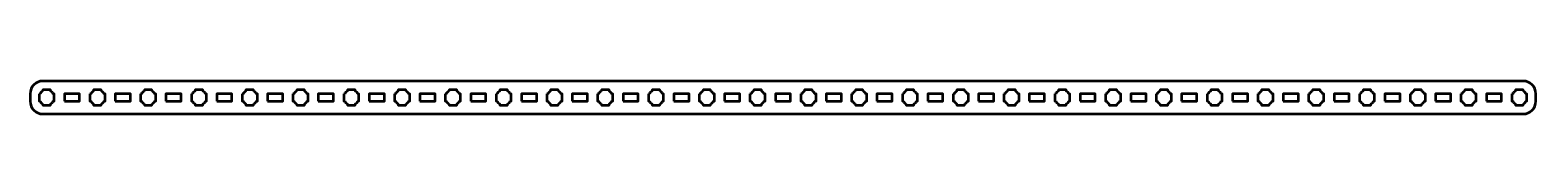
# Model space of a CAD drawing. Header units: centimetres. Extents: x -40.1 to 19.1, y -15.5 to -14.2.
import ezdxf

# ---------------------------------------------------------------- set-up
doc = ezdxf.new("R2010")
doc.units = ezdxf.units.CM
doc.header["$MEASUREMENT"] = 0
doc.layers.add('Layer 1', color=7, linetype='Continuous')

msp = doc.modelspace()

# ---------------------------------------------------------------- linework, layer by layer
at = {"layer": 'Layer 1', "color": 250, "lineweight": 53}
for points in [[(-38.8, -15), (-38.2, -15), (-38.2, -14.7), (-38.8, -14.7), (-38.8, -15)], [(-36.8, -15), (-36.2, -15), (-36.2, -14.7), (-36.8, -14.7), (-36.8, -15)], [(-34.8, -15), (-34.2, -15), (-34.2, -14.7), (-34.8, -14.7), (-34.8, -15)], [(-32.8, -15), (-32.2, -15), (-32.2, -14.7), (-32.8, -14.7), (-32.8, -15)], [(-30.8, -15), (-30.2, -15), (-30.2, -14.7), (-30.8, -14.7), (-30.8, -15)], [(-28.8, -15), (-28.2, -15), (-28.2, -14.7), (-28.8, -14.7), (-28.8, -15)], [(-26.8, -15), (-26.2, -15), (-26.2, -14.7), (-26.8, -14.7), (-26.8, -15)], [(-24.8, -15), (-24.2, -15), (-24.2, -14.7), (-24.8, -14.7), (-24.8, -15)], [(-22.8, -15), (-22.2, -15), (-22.2, -14.7), (-22.8, -14.7), (-22.8, -15)], [(-20.8, -15), (-20.2, -15), (-20.2, -14.7), (-20.8, -14.7), (-20.8, -15)], [(-18.8, -15), (-18.2, -15), (-18.2, -14.7), (-18.8, -14.7), (-18.8, -15)], [(-16.8, -15), (-16.2, -15), (-16.2, -14.7), (-16.8, -14.7), (-16.8, -15)], [(-14.8, -15), (-14.2, -15), (-14.2, -14.7), (-14.8, -14.7), (-14.8, -15)], [(-12.8, -15), (-12.2, -15), (-12.2, -14.7), (-12.8, -14.7), (-12.8, -15)], [(-10.8, -15), (-10.2, -15), (-10.2, -14.7), (-10.8, -14.7), (-10.8, -15)], [(-8.8, -15), (-8.2, -15), (-8.2, -14.7), (-8.8, -14.7), (-8.8, -15)], [(-6.8, -15), (-6.2, -15), (-6.2, -14.7), (-6.8, -14.7), (-6.8, -15)], [(-4.8, -15), (-4.2, -15), (-4.2, -14.7), (-4.8, -14.7), (-4.8, -15)], [(-2.8, -15), (-2.2, -15), (-2.2, -14.7), (-2.8, -14.7), (-2.8, -15)], [(-0.8, -15), (-0.2, -15), (-0.2, -14.7), (-0.8, -14.7), (-0.8, -15)], [(1.2, -15), (1.8, -15), (1.8, -14.7), (1.2, -14.7), (1.2, -15)], [(3.2, -15), (3.8, -15), (3.8, -14.7), (3.2, -14.7), (3.2, -15)], [(5.2, -15), (5.8, -15), (5.8, -14.7), (5.2, -14.7), (5.2, -15)], [(7.2, -15), (7.8, -15), (7.8, -14.7), (7.2, -14.7), (7.2, -15)], [(9.2, -15), (9.8, -15), (9.8, -14.7), (9.2, -14.7), (9.2, -15)], [(11.2, -15), (11.8, -15), (11.8, -14.7), (11.2, -14.7), (11.2, -15)], [(13.2, -15), (13.8, -15), (13.8, -14.7), (13.2, -14.7), (13.2, -15)], [(15.2, -15), (15.8, -15), (15.8, -14.7), (15.2, -14.7), (15.2, -15)], [(17.2, -15), (17.8, -15), (17.8, -14.7), (17.2, -14.7), (17.2, -15)]]:
    msp.add_lwpolyline(points, close=True, dxfattribs=at)
msp.add_open_spline([(-40.15, -15), (-40.15, -15), (-40.15, -14.7), (-40.15, -14.7), (-40.15, -14.7), (-40.15, -14.42391), (-39.92609, -14.2), (-39.65, -14.2), (-39.65, -14.2), (-39.65, -14.2), (18.65, -14.2), (18.65, -14.2), (18.65, -14.2), (18.92609, -14.2), (19.15, -14.42391), (19.15, -14.7), (19.15, -14.7), (19.15, -14.7), (19.15, -15), (19.15, -15), (19.15, -15), (19.15, -15.27609), (18.92609, -15.5), (18.65, -15.5), (18.65, -15.5), (18.65, -15.5), (-39.65, -15.5), (-39.65, -15.5), (-39.65, -15.5), (-39.92609, -15.5), (-40.15, -15.27609), (-40.15, -15)], degree=3, knots=[0, 0, 0, 0, 0.125, 0.125, 0.125, 0.125, 0.25, 0.25, 0.25, 0.25, 0.375, 0.375, 0.375, 0.375, 0.5, 0.5, 0.5, 0.5, 0.625, 0.625, 0.625, 0.625, 0.75, 0.75, 0.75, 0.75, 0.875, 0.875, 0.875, 0.875, 1, 1, 1, 1], dxfattribs=at)
at = {"layer": 'Layer 1', "lineweight": 53}
for points in [[(-39.8, -14.7), (-39.8, -14.7), (-39.75985, -14.7), (-39.75985, -14.7), (-39.75985, -14.7), (-39.7335, -14.65447), (-39.69553, -14.6165), (-39.65, -14.59015), (-39.65, -14.59015), (-39.65, -14.59015), (-39.65, -14.55), (-39.65, -14.55), (-39.65, -14.55), (-39.65, -14.55), (-39.5, -14.55), (-39.5, -14.55), (-39.5, -14.55), (-39.5, -14.55), (-39.35, -14.55), (-39.35, -14.55), (-39.35, -14.55), (-39.35, -14.55), (-39.35, -14.59015), (-39.35, -14.59015), (-39.35, -14.59015), (-39.30447, -14.6165), (-39.2665, -14.65447), (-39.24015, -14.7), (-39.24015, -14.7), (-39.24015, -14.7), (-39.2, -14.7), (-39.2, -14.7), (-39.2, -14.7), (-39.2, -14.7), (-39.2, -14.85), (-39.2, -14.85), (-39.2, -14.85), (-39.2, -14.85), (-39.2, -15), (-39.2, -15), (-39.2, -15), (-39.2, -15), (-39.24015, -15), (-39.24015, -15), (-39.24015, -15), (-39.2665, -15.04553), (-39.30447, -15.0835), (-39.35, -15.10985), (-39.35, -15.10985), (-39.35, -15.10985), (-39.35, -15.15), (-39.35, -15.15), (-39.35, -15.15), (-39.35, -15.15), (-39.5, -15.15), (-39.5, -15.15), (-39.5, -15.15), (-39.5, -15.15), (-39.65, -15.15), (-39.65, -15.15), (-39.65, -15.15), (-39.65, -15.15), (-39.65, -15.10985), (-39.65, -15.10985), (-39.65, -15.10985), (-39.69553, -15.0835), (-39.7335, -15.04553), (-39.75985, -15), (-39.75985, -15), (-39.75985, -15), (-39.8, -15), (-39.8, -15), (-39.8, -15), (-39.8, -15), (-39.8, -14.85), (-39.8, -14.85), (-39.8, -14.85), (-39.8, -14.85), (-39.8, -14.7), (-39.8, -14.7)], [(-37.8, -14.7), (-37.8, -14.7), (-37.75985, -14.7), (-37.75985, -14.7), (-37.75985, -14.7), (-37.7335, -14.65447), (-37.69553, -14.6165), (-37.65, -14.59015), (-37.65, -14.59015), (-37.65, -14.59015), (-37.65, -14.55), (-37.65, -14.55), (-37.65, -14.55), (-37.65, -14.55), (-37.5, -14.55), (-37.5, -14.55), (-37.5, -14.55), (-37.5, -14.55), (-37.35, -14.55), (-37.35, -14.55), (-37.35, -14.55), (-37.35, -14.55), (-37.35, -14.59015), (-37.35, -14.59015), (-37.35, -14.59015), (-37.30447, -14.6165), (-37.2665, -14.65447), (-37.24015, -14.7), (-37.24015, -14.7), (-37.24015, -14.7), (-37.2, -14.7), (-37.2, -14.7), (-37.2, -14.7), (-37.2, -14.7), (-37.2, -14.85), (-37.2, -14.85), (-37.2, -14.85), (-37.2, -14.85), (-37.2, -15), (-37.2, -15), (-37.2, -15), (-37.2, -15), (-37.24015, -15), (-37.24015, -15), (-37.24015, -15), (-37.2665, -15.04553), (-37.30447, -15.0835), (-37.35, -15.10985), (-37.35, -15.10985), (-37.35, -15.10985), (-37.35, -15.15), (-37.35, -15.15), (-37.35, -15.15), (-37.35, -15.15), (-37.5, -15.15), (-37.5, -15.15), (-37.5, -15.15), (-37.5, -15.15), (-37.65, -15.15), (-37.65, -15.15), (-37.65, -15.15), (-37.65, -15.15), (-37.65, -15.10985), (-37.65, -15.10985), (-37.65, -15.10985), (-37.69553, -15.0835), (-37.7335, -15.04553), (-37.75985, -15), (-37.75985, -15), (-37.75985, -15), (-37.8, -15), (-37.8, -15), (-37.8, -15), (-37.8, -15), (-37.8, -14.85), (-37.8, -14.85), (-37.8, -14.85), (-37.8, -14.85), (-37.8, -14.7), (-37.8, -14.7)], [(-35.8, -14.7), (-35.8, -14.7), (-35.75985, -14.7), (-35.75985, -14.7), (-35.75985, -14.7), (-35.7335, -14.65447), (-35.69553, -14.6165), (-35.65, -14.59015), (-35.65, -14.59015), (-35.65, -14.59015), (-35.65, -14.55), (-35.65, -14.55), (-35.65, -14.55), (-35.65, -14.55), (-35.5, -14.55), (-35.5, -14.55), (-35.5, -14.55), (-35.5, -14.55), (-35.35, -14.55), (-35.35, -14.55), (-35.35, -14.55), (-35.35, -14.55), (-35.35, -14.59015), (-35.35, -14.59015), (-35.35, -14.59015), (-35.30447, -14.6165), (-35.2665, -14.65447), (-35.24015, -14.7), (-35.24015, -14.7), (-35.24015, -14.7), (-35.2, -14.7), (-35.2, -14.7), (-35.2, -14.7), (-35.2, -14.7), (-35.2, -14.85), (-35.2, -14.85), (-35.2, -14.85), (-35.2, -14.85), (-35.2, -15), (-35.2, -15), (-35.2, -15), (-35.2, -15), (-35.24015, -15), (-35.24015, -15), (-35.24015, -15), (-35.2665, -15.04553), (-35.30447, -15.0835), (-35.35, -15.10985), (-35.35, -15.10985), (-35.35, -15.10985), (-35.35, -15.15), (-35.35, -15.15), (-35.35, -15.15), (-35.35, -15.15), (-35.5, -15.15), (-35.5, -15.15), (-35.5, -15.15), (-35.5, -15.15), (-35.65, -15.15), (-35.65, -15.15), (-35.65, -15.15), (-35.65, -15.15), (-35.65, -15.10985), (-35.65, -15.10985), (-35.65, -15.10985), (-35.69553, -15.0835), (-35.7335, -15.04553), (-35.75985, -15), (-35.75985, -15), (-35.75985, -15), (-35.8, -15), (-35.8, -15), (-35.8, -15), (-35.8, -15), (-35.8, -14.85), (-35.8, -14.85), (-35.8, -14.85), (-35.8, -14.85), (-35.8, -14.7), (-35.8, -14.7)], [(-33.8, -14.7), (-33.8, -14.7), (-33.75985, -14.7), (-33.75985, -14.7), (-33.75985, -14.7), (-33.7335, -14.65447), (-33.69553, -14.6165), (-33.65, -14.59015), (-33.65, -14.59015), (-33.65, -14.59015), (-33.65, -14.55), (-33.65, -14.55), (-33.65, -14.55), (-33.65, -14.55), (-33.5, -14.55), (-33.5, -14.55), (-33.5, -14.55), (-33.5, -14.55), (-33.35, -14.55), (-33.35, -14.55), (-33.35, -14.55), (-33.35, -14.55), (-33.35, -14.59015), (-33.35, -14.59015), (-33.35, -14.59015), (-33.30447, -14.6165), (-33.2665, -14.65447), (-33.24015, -14.7), (-33.24015, -14.7), (-33.24015, -14.7), (-33.2, -14.7), (-33.2, -14.7), (-33.2, -14.7), (-33.2, -14.7), (-33.2, -14.85), (-33.2, -14.85), (-33.2, -14.85), (-33.2, -14.85), (-33.2, -15), (-33.2, -15), (-33.2, -15), (-33.2, -15), (-33.24015, -15), (-33.24015, -15), (-33.24015, -15), (-33.2665, -15.04553), (-33.30447, -15.0835), (-33.35, -15.10985), (-33.35, -15.10985), (-33.35, -15.10985), (-33.35, -15.15), (-33.35, -15.15), (-33.35, -15.15), (-33.35, -15.15), (-33.5, -15.15), (-33.5, -15.15), (-33.5, -15.15), (-33.5, -15.15), (-33.65, -15.15), (-33.65, -15.15), (-33.65, -15.15), (-33.65, -15.15), (-33.65, -15.10985), (-33.65, -15.10985), (-33.65, -15.10985), (-33.69553, -15.0835), (-33.7335, -15.04553), (-33.75985, -15), (-33.75985, -15), (-33.75985, -15), (-33.8, -15), (-33.8, -15), (-33.8, -15), (-33.8, -15), (-33.8, -14.85), (-33.8, -14.85), (-33.8, -14.85), (-33.8, -14.85), (-33.8, -14.7), (-33.8, -14.7)], [(-31.8, -14.7), (-31.8, -14.7), (-31.75985, -14.7), (-31.75985, -14.7), (-31.75985, -14.7), (-31.7335, -14.65447), (-31.69553, -14.6165), (-31.65, -14.59015), (-31.65, -14.59015), (-31.65, -14.59015), (-31.65, -14.55), (-31.65, -14.55), (-31.65, -14.55), (-31.65, -14.55), (-31.5, -14.55), (-31.5, -14.55), (-31.5, -14.55), (-31.5, -14.55), (-31.35, -14.55), (-31.35, -14.55), (-31.35, -14.55), (-31.35, -14.55), (-31.35, -14.59015), (-31.35, -14.59015), (-31.35, -14.59015), (-31.30447, -14.6165), (-31.2665, -14.65447), (-31.24015, -14.7), (-31.24015, -14.7), (-31.24015, -14.7), (-31.2, -14.7), (-31.2, -14.7), (-31.2, -14.7), (-31.2, -14.7), (-31.2, -14.85), (-31.2, -14.85), (-31.2, -14.85), (-31.2, -14.85), (-31.2, -15), (-31.2, -15), (-31.2, -15), (-31.2, -15), (-31.24015, -15), (-31.24015, -15), (-31.24015, -15), (-31.2665, -15.04553), (-31.30447, -15.0835), (-31.35, -15.10985), (-31.35, -15.10985), (-31.35, -15.10985), (-31.35, -15.15), (-31.35, -15.15), (-31.35, -15.15), (-31.35, -15.15), (-31.5, -15.15), (-31.5, -15.15), (-31.5, -15.15), (-31.5, -15.15), (-31.65, -15.15), (-31.65, -15.15), (-31.65, -15.15), (-31.65, -15.15), (-31.65, -15.10985), (-31.65, -15.10985), (-31.65, -15.10985), (-31.69553, -15.0835), (-31.7335, -15.04553), (-31.75985, -15), (-31.75985, -15), (-31.75985, -15), (-31.8, -15), (-31.8, -15), (-31.8, -15), (-31.8, -15), (-31.8, -14.85), (-31.8, -14.85), (-31.8, -14.85), (-31.8, -14.85), (-31.8, -14.7), (-31.8, -14.7)], [(-29.8, -14.7), (-29.8, -14.7), (-29.75985, -14.7), (-29.75985, -14.7), (-29.75985, -14.7), (-29.7335, -14.65447), (-29.69553, -14.6165), (-29.65, -14.59015), (-29.65, -14.59015), (-29.65, -14.59015), (-29.65, -14.55), (-29.65, -14.55), (-29.65, -14.55), (-29.65, -14.55), (-29.5, -14.55), (-29.5, -14.55), (-29.5, -14.55), (-29.5, -14.55), (-29.35, -14.55), (-29.35, -14.55), (-29.35, -14.55), (-29.35, -14.55), (-29.35, -14.59015), (-29.35, -14.59015), (-29.35, -14.59015), (-29.30447, -14.6165), (-29.2665, -14.65447), (-29.24015, -14.7), (-29.24015, -14.7), (-29.24015, -14.7), (-29.2, -14.7), (-29.2, -14.7), (-29.2, -14.7), (-29.2, -14.7), (-29.2, -14.85), (-29.2, -14.85), (-29.2, -14.85), (-29.2, -14.85), (-29.2, -15), (-29.2, -15), (-29.2, -15), (-29.2, -15), (-29.24015, -15), (-29.24015, -15), (-29.24015, -15), (-29.2665, -15.04553), (-29.30447, -15.0835), (-29.35, -15.10985), (-29.35, -15.10985), (-29.35, -15.10985), (-29.35, -15.15), (-29.35, -15.15), (-29.35, -15.15), (-29.35, -15.15), (-29.5, -15.15), (-29.5, -15.15), (-29.5, -15.15), (-29.5, -15.15), (-29.65, -15.15), (-29.65, -15.15), (-29.65, -15.15), (-29.65, -15.15), (-29.65, -15.10985), (-29.65, -15.10985), (-29.65, -15.10985), (-29.69553, -15.0835), (-29.7335, -15.04553), (-29.75985, -15), (-29.75985, -15), (-29.75985, -15), (-29.8, -15), (-29.8, -15), (-29.8, -15), (-29.8, -15), (-29.8, -14.85), (-29.8, -14.85), (-29.8, -14.85), (-29.8, -14.85), (-29.8, -14.7), (-29.8, -14.7)], [(-27.8, -14.7), (-27.8, -14.7), (-27.75985, -14.7), (-27.75985, -14.7), (-27.75985, -14.7), (-27.7335, -14.65447), (-27.69553, -14.6165), (-27.65, -14.59015), (-27.65, -14.59015), (-27.65, -14.59015), (-27.65, -14.55), (-27.65, -14.55), (-27.65, -14.55), (-27.65, -14.55), (-27.5, -14.55), (-27.5, -14.55), (-27.5, -14.55), (-27.5, -14.55), (-27.35, -14.55), (-27.35, -14.55), (-27.35, -14.55), (-27.35, -14.55), (-27.35, -14.59015), (-27.35, -14.59015), (-27.35, -14.59015), (-27.30447, -14.6165), (-27.2665, -14.65447), (-27.24015, -14.7), (-27.24015, -14.7), (-27.24015, -14.7), (-27.2, -14.7), (-27.2, -14.7), (-27.2, -14.7), (-27.2, -14.7), (-27.2, -14.85), (-27.2, -14.85), (-27.2, -14.85), (-27.2, -14.85), (-27.2, -15), (-27.2, -15), (-27.2, -15), (-27.2, -15), (-27.24015, -15), (-27.24015, -15), (-27.24015, -15), (-27.2665, -15.04553), (-27.30447, -15.0835), (-27.35, -15.10985), (-27.35, -15.10985), (-27.35, -15.10985), (-27.35, -15.15), (-27.35, -15.15), (-27.35, -15.15), (-27.35, -15.15), (-27.5, -15.15), (-27.5, -15.15), (-27.5, -15.15), (-27.5, -15.15), (-27.65, -15.15), (-27.65, -15.15), (-27.65, -15.15), (-27.65, -15.15), (-27.65, -15.10985), (-27.65, -15.10985), (-27.65, -15.10985), (-27.69553, -15.0835), (-27.7335, -15.04553), (-27.75985, -15), (-27.75985, -15), (-27.75985, -15), (-27.8, -15), (-27.8, -15), (-27.8, -15), (-27.8, -15), (-27.8, -14.85), (-27.8, -14.85), (-27.8, -14.85), (-27.8, -14.85), (-27.8, -14.7), (-27.8, -14.7)], [(-25.8, -14.7), (-25.8, -14.7), (-25.75985, -14.7), (-25.75985, -14.7), (-25.75985, -14.7), (-25.7335, -14.65447), (-25.69553, -14.6165), (-25.65, -14.59015), (-25.65, -14.59015), (-25.65, -14.59015), (-25.65, -14.55), (-25.65, -14.55), (-25.65, -14.55), (-25.65, -14.55), (-25.5, -14.55), (-25.5, -14.55), (-25.5, -14.55), (-25.5, -14.55), (-25.35, -14.55), (-25.35, -14.55), (-25.35, -14.55), (-25.35, -14.55), (-25.35, -14.59015), (-25.35, -14.59015), (-25.35, -14.59015), (-25.30447, -14.6165), (-25.2665, -14.65447), (-25.24015, -14.7), (-25.24015, -14.7), (-25.24015, -14.7), (-25.2, -14.7), (-25.2, -14.7), (-25.2, -14.7), (-25.2, -14.7), (-25.2, -14.85), (-25.2, -14.85), (-25.2, -14.85), (-25.2, -14.85), (-25.2, -15), (-25.2, -15), (-25.2, -15), (-25.2, -15), (-25.24015, -15), (-25.24015, -15), (-25.24015, -15), (-25.2665, -15.04553), (-25.30447, -15.0835), (-25.35, -15.10985), (-25.35, -15.10985), (-25.35, -15.10985), (-25.35, -15.15), (-25.35, -15.15), (-25.35, -15.15), (-25.35, -15.15), (-25.5, -15.15), (-25.5, -15.15), (-25.5, -15.15), (-25.5, -15.15), (-25.65, -15.15), (-25.65, -15.15), (-25.65, -15.15), (-25.65, -15.15), (-25.65, -15.10985), (-25.65, -15.10985), (-25.65, -15.10985), (-25.69553, -15.0835), (-25.7335, -15.04553), (-25.75985, -15), (-25.75985, -15), (-25.75985, -15), (-25.8, -15), (-25.8, -15), (-25.8, -15), (-25.8, -15), (-25.8, -14.85), (-25.8, -14.85), (-25.8, -14.85), (-25.8, -14.85), (-25.8, -14.7), (-25.8, -14.7)], [(-23.8, -14.7), (-23.8, -14.7), (-23.75985, -14.7), (-23.75985, -14.7), (-23.75985, -14.7), (-23.7335, -14.65447), (-23.69553, -14.6165), (-23.65, -14.59015), (-23.65, -14.59015), (-23.65, -14.59015), (-23.65, -14.55), (-23.65, -14.55), (-23.65, -14.55), (-23.65, -14.55), (-23.5, -14.55), (-23.5, -14.55), (-23.5, -14.55), (-23.5, -14.55), (-23.35, -14.55), (-23.35, -14.55), (-23.35, -14.55), (-23.35, -14.55), (-23.35, -14.59015), (-23.35, -14.59015), (-23.35, -14.59015), (-23.30447, -14.6165), (-23.2665, -14.65447), (-23.24015, -14.7), (-23.24015, -14.7), (-23.24015, -14.7), (-23.2, -14.7), (-23.2, -14.7), (-23.2, -14.7), (-23.2, -14.7), (-23.2, -14.85), (-23.2, -14.85), (-23.2, -14.85), (-23.2, -14.85), (-23.2, -15), (-23.2, -15), (-23.2, -15), (-23.2, -15), (-23.24015, -15), (-23.24015, -15), (-23.24015, -15), (-23.2665, -15.04553), (-23.30447, -15.0835), (-23.35, -15.10985), (-23.35, -15.10985), (-23.35, -15.10985), (-23.35, -15.15), (-23.35, -15.15), (-23.35, -15.15), (-23.35, -15.15), (-23.5, -15.15), (-23.5, -15.15), (-23.5, -15.15), (-23.5, -15.15), (-23.65, -15.15), (-23.65, -15.15), (-23.65, -15.15), (-23.65, -15.15), (-23.65, -15.10985), (-23.65, -15.10985), (-23.65, -15.10985), (-23.69553, -15.0835), (-23.7335, -15.04553), (-23.75985, -15), (-23.75985, -15), (-23.75985, -15), (-23.8, -15), (-23.8, -15), (-23.8, -15), (-23.8, -15), (-23.8, -14.85), (-23.8, -14.85), (-23.8, -14.85), (-23.8, -14.85), (-23.8, -14.7), (-23.8, -14.7)], [(-21.8, -14.7), (-21.8, -14.7), (-21.75985, -14.7), (-21.75985, -14.7), (-21.75985, -14.7), (-21.7335, -14.65447), (-21.69553, -14.6165), (-21.65, -14.59015), (-21.65, -14.59015), (-21.65, -14.59015), (-21.65, -14.55), (-21.65, -14.55), (-21.65, -14.55), (-21.65, -14.55), (-21.5, -14.55), (-21.5, -14.55), (-21.5, -14.55), (-21.5, -14.55), (-21.35, -14.55), (-21.35, -14.55), (-21.35, -14.55), (-21.35, -14.55), (-21.35, -14.59015), (-21.35, -14.59015), (-21.35, -14.59015), (-21.30447, -14.6165), (-21.2665, -14.65447), (-21.24015, -14.7), (-21.24015, -14.7), (-21.24015, -14.7), (-21.2, -14.7), (-21.2, -14.7), (-21.2, -14.7), (-21.2, -14.7), (-21.2, -14.85), (-21.2, -14.85), (-21.2, -14.85), (-21.2, -14.85), (-21.2, -15), (-21.2, -15), (-21.2, -15), (-21.2, -15), (-21.24015, -15), (-21.24015, -15), (-21.24015, -15), (-21.2665, -15.04553), (-21.30447, -15.0835), (-21.35, -15.10985), (-21.35, -15.10985), (-21.35, -15.10985), (-21.35, -15.15), (-21.35, -15.15), (-21.35, -15.15), (-21.35, -15.15), (-21.5, -15.15), (-21.5, -15.15), (-21.5, -15.15), (-21.5, -15.15), (-21.65, -15.15), (-21.65, -15.15), (-21.65, -15.15), (-21.65, -15.15), (-21.65, -15.10985), (-21.65, -15.10985), (-21.65, -15.10985), (-21.69553, -15.0835), (-21.7335, -15.04553), (-21.75985, -15), (-21.75985, -15), (-21.75985, -15), (-21.8, -15), (-21.8, -15), (-21.8, -15), (-21.8, -15), (-21.8, -14.85), (-21.8, -14.85), (-21.8, -14.85), (-21.8, -14.85), (-21.8, -14.7), (-21.8, -14.7)], [(-19.8, -14.7), (-19.8, -14.7), (-19.75985, -14.7), (-19.75985, -14.7), (-19.75985, -14.7), (-19.7335, -14.65447), (-19.69553, -14.6165), (-19.65, -14.59015), (-19.65, -14.59015), (-19.65, -14.59015), (-19.65, -14.55), (-19.65, -14.55), (-19.65, -14.55), (-19.65, -14.55), (-19.5, -14.55), (-19.5, -14.55), (-19.5, -14.55), (-19.5, -14.55), (-19.35, -14.55), (-19.35, -14.55), (-19.35, -14.55), (-19.35, -14.55), (-19.35, -14.59015), (-19.35, -14.59015), (-19.35, -14.59015), (-19.30447, -14.6165), (-19.2665, -14.65447), (-19.24015, -14.7), (-19.24015, -14.7), (-19.24015, -14.7), (-19.2, -14.7), (-19.2, -14.7), (-19.2, -14.7), (-19.2, -14.7), (-19.2, -14.85), (-19.2, -14.85), (-19.2, -14.85), (-19.2, -14.85), (-19.2, -15), (-19.2, -15), (-19.2, -15), (-19.2, -15), (-19.24015, -15), (-19.24015, -15), (-19.24015, -15), (-19.2665, -15.04553), (-19.30447, -15.0835), (-19.35, -15.10985), (-19.35, -15.10985), (-19.35, -15.10985), (-19.35, -15.15), (-19.35, -15.15), (-19.35, -15.15), (-19.35, -15.15), (-19.5, -15.15), (-19.5, -15.15), (-19.5, -15.15), (-19.5, -15.15), (-19.65, -15.15), (-19.65, -15.15), (-19.65, -15.15), (-19.65, -15.15), (-19.65, -15.10985), (-19.65, -15.10985), (-19.65, -15.10985), (-19.69553, -15.0835), (-19.7335, -15.04553), (-19.75985, -15), (-19.75985, -15), (-19.75985, -15), (-19.8, -15), (-19.8, -15), (-19.8, -15), (-19.8, -15), (-19.8, -14.85), (-19.8, -14.85), (-19.8, -14.85), (-19.8, -14.85), (-19.8, -14.7), (-19.8, -14.7)], [(-17.8, -14.7), (-17.8, -14.7), (-17.75985, -14.7), (-17.75985, -14.7), (-17.75985, -14.7), (-17.7335, -14.65447), (-17.69553, -14.6165), (-17.65, -14.59015), (-17.65, -14.59015), (-17.65, -14.59015), (-17.65, -14.55), (-17.65, -14.55), (-17.65, -14.55), (-17.65, -14.55), (-17.5, -14.55), (-17.5, -14.55), (-17.5, -14.55), (-17.5, -14.55), (-17.35, -14.55), (-17.35, -14.55), (-17.35, -14.55), (-17.35, -14.55), (-17.35, -14.59015), (-17.35, -14.59015), (-17.35, -14.59015), (-17.30447, -14.6165), (-17.2665, -14.65447), (-17.24015, -14.7), (-17.24015, -14.7), (-17.24015, -14.7), (-17.2, -14.7), (-17.2, -14.7), (-17.2, -14.7), (-17.2, -14.7), (-17.2, -14.85), (-17.2, -14.85), (-17.2, -14.85), (-17.2, -14.85), (-17.2, -15), (-17.2, -15), (-17.2, -15), (-17.2, -15), (-17.24015, -15), (-17.24015, -15), (-17.24015, -15), (-17.2665, -15.04553), (-17.30447, -15.0835), (-17.35, -15.10985), (-17.35, -15.10985), (-17.35, -15.10985), (-17.35, -15.15), (-17.35, -15.15), (-17.35, -15.15), (-17.35, -15.15), (-17.5, -15.15), (-17.5, -15.15), (-17.5, -15.15), (-17.5, -15.15), (-17.65, -15.15), (-17.65, -15.15), (-17.65, -15.15), (-17.65, -15.15), (-17.65, -15.10985), (-17.65, -15.10985), (-17.65, -15.10985), (-17.69553, -15.0835), (-17.7335, -15.04553), (-17.75985, -15), (-17.75985, -15), (-17.75985, -15), (-17.8, -15), (-17.8, -15), (-17.8, -15), (-17.8, -15), (-17.8, -14.85), (-17.8, -14.85), (-17.8, -14.85), (-17.8, -14.85), (-17.8, -14.7), (-17.8, -14.7)], [(-15.8, -14.7), (-15.8, -14.7), (-15.75985, -14.7), (-15.75985, -14.7), (-15.75985, -14.7), (-15.7335, -14.65447), (-15.69553, -14.6165), (-15.65, -14.59015), (-15.65, -14.59015), (-15.65, -14.59015), (-15.65, -14.55), (-15.65, -14.55), (-15.65, -14.55), (-15.65, -14.55), (-15.5, -14.55), (-15.5, -14.55), (-15.5, -14.55), (-15.5, -14.55), (-15.35, -14.55), (-15.35, -14.55), (-15.35, -14.55), (-15.35, -14.55), (-15.35, -14.59015), (-15.35, -14.59015), (-15.35, -14.59015), (-15.30447, -14.6165), (-15.2665, -14.65447), (-15.24015, -14.7), (-15.24015, -14.7), (-15.24015, -14.7), (-15.2, -14.7), (-15.2, -14.7), (-15.2, -14.7), (-15.2, -14.7), (-15.2, -14.85), (-15.2, -14.85), (-15.2, -14.85), (-15.2, -14.85), (-15.2, -15), (-15.2, -15), (-15.2, -15), (-15.2, -15), (-15.24015, -15), (-15.24015, -15), (-15.24015, -15), (-15.2665, -15.04553), (-15.30447, -15.0835), (-15.35, -15.10985), (-15.35, -15.10985), (-15.35, -15.10985), (-15.35, -15.15), (-15.35, -15.15), (-15.35, -15.15), (-15.35, -15.15), (-15.5, -15.15), (-15.5, -15.15), (-15.5, -15.15), (-15.5, -15.15), (-15.65, -15.15), (-15.65, -15.15), (-15.65, -15.15), (-15.65, -15.15), (-15.65, -15.10985), (-15.65, -15.10985), (-15.65, -15.10985), (-15.69553, -15.0835), (-15.7335, -15.04553), (-15.75985, -15), (-15.75985, -15), (-15.75985, -15), (-15.8, -15), (-15.8, -15), (-15.8, -15), (-15.8, -15), (-15.8, -14.85), (-15.8, -14.85), (-15.8, -14.85), (-15.8, -14.85), (-15.8, -14.7), (-15.8, -14.7)], [(-13.8, -14.7), (-13.8, -14.7), (-13.75985, -14.7), (-13.75985, -14.7), (-13.75985, -14.7), (-13.7335, -14.65447), (-13.69553, -14.6165), (-13.65, -14.59015), (-13.65, -14.59015), (-13.65, -14.59015), (-13.65, -14.55), (-13.65, -14.55), (-13.65, -14.55), (-13.65, -14.55), (-13.5, -14.55), (-13.5, -14.55), (-13.5, -14.55), (-13.5, -14.55), (-13.35, -14.55), (-13.35, -14.55), (-13.35, -14.55), (-13.35, -14.55), (-13.35, -14.59015), (-13.35, -14.59015), (-13.35, -14.59015), (-13.30447, -14.6165), (-13.2665, -14.65447), (-13.24015, -14.7), (-13.24015, -14.7), (-13.24015, -14.7), (-13.2, -14.7), (-13.2, -14.7), (-13.2, -14.7), (-13.2, -14.7), (-13.2, -14.85), (-13.2, -14.85), (-13.2, -14.85), (-13.2, -14.85), (-13.2, -15), (-13.2, -15), (-13.2, -15), (-13.2, -15), (-13.24015, -15), (-13.24015, -15), (-13.24015, -15), (-13.2665, -15.04553), (-13.30447, -15.0835), (-13.35, -15.10985), (-13.35, -15.10985), (-13.35, -15.10985), (-13.35, -15.15), (-13.35, -15.15), (-13.35, -15.15), (-13.35, -15.15), (-13.5, -15.15), (-13.5, -15.15), (-13.5, -15.15), (-13.5, -15.15), (-13.65, -15.15), (-13.65, -15.15), (-13.65, -15.15), (-13.65, -15.15), (-13.65, -15.10985), (-13.65, -15.10985), (-13.65, -15.10985), (-13.69553, -15.0835), (-13.7335, -15.04553), (-13.75985, -15), (-13.75985, -15), (-13.75985, -15), (-13.8, -15), (-13.8, -15), (-13.8, -15), (-13.8, -15), (-13.8, -14.85), (-13.8, -14.85), (-13.8, -14.85), (-13.8, -14.85), (-13.8, -14.7), (-13.8, -14.7)], [(-11.8, -14.7), (-11.8, -14.7), (-11.75985, -14.7), (-11.75985, -14.7), (-11.75985, -14.7), (-11.7335, -14.65447), (-11.69553, -14.6165), (-11.65, -14.59015), (-11.65, -14.59015), (-11.65, -14.59015), (-11.65, -14.55), (-11.65, -14.55), (-11.65, -14.55), (-11.65, -14.55), (-11.5, -14.55), (-11.5, -14.55), (-11.5, -14.55), (-11.5, -14.55), (-11.35, -14.55), (-11.35, -14.55), (-11.35, -14.55), (-11.35, -14.55), (-11.35, -14.59015), (-11.35, -14.59015), (-11.35, -14.59015), (-11.30447, -14.6165), (-11.2665, -14.65447), (-11.24015, -14.7), (-11.24015, -14.7), (-11.24015, -14.7), (-11.2, -14.7), (-11.2, -14.7), (-11.2, -14.7), (-11.2, -14.7), (-11.2, -14.85), (-11.2, -14.85), (-11.2, -14.85), (-11.2, -14.85), (-11.2, -15), (-11.2, -15), (-11.2, -15), (-11.2, -15), (-11.24015, -15), (-11.24015, -15), (-11.24015, -15), (-11.2665, -15.04553), (-11.30447, -15.0835), (-11.35, -15.10985), (-11.35, -15.10985), (-11.35, -15.10985), (-11.35, -15.15), (-11.35, -15.15), (-11.35, -15.15), (-11.35, -15.15), (-11.5, -15.15), (-11.5, -15.15), (-11.5, -15.15), (-11.5, -15.15), (-11.65, -15.15), (-11.65, -15.15), (-11.65, -15.15), (-11.65, -15.15), (-11.65, -15.10985), (-11.65, -15.10985), (-11.65, -15.10985), (-11.69553, -15.0835), (-11.7335, -15.04553), (-11.75985, -15), (-11.75985, -15), (-11.75985, -15), (-11.8, -15), (-11.8, -15), (-11.8, -15), (-11.8, -15), (-11.8, -14.85), (-11.8, -14.85), (-11.8, -14.85), (-11.8, -14.85), (-11.8, -14.7), (-11.8, -14.7)], [(-9.8, -14.7), (-9.8, -14.7), (-9.75985, -14.7), (-9.75985, -14.7), (-9.75985, -14.7), (-9.7335, -14.65447), (-9.69553, -14.6165), (-9.65, -14.59015), (-9.65, -14.59015), (-9.65, -14.59015), (-9.65, -14.55), (-9.65, -14.55), (-9.65, -14.55), (-9.65, -14.55), (-9.5, -14.55), (-9.5, -14.55), (-9.5, -14.55), (-9.5, -14.55), (-9.35, -14.55), (-9.35, -14.55), (-9.35, -14.55), (-9.35, -14.55), (-9.35, -14.59015), (-9.35, -14.59015), (-9.35, -14.59015), (-9.30447, -14.6165), (-9.2665, -14.65447), (-9.24015, -14.7), (-9.24015, -14.7), (-9.24015, -14.7), (-9.2, -14.7), (-9.2, -14.7), (-9.2, -14.7), (-9.2, -14.7), (-9.2, -14.85), (-9.2, -14.85), (-9.2, -14.85), (-9.2, -14.85), (-9.2, -15), (-9.2, -15), (-9.2, -15), (-9.2, -15), (-9.24015, -15), (-9.24015, -15), (-9.24015, -15), (-9.2665, -15.04553), (-9.30447, -15.0835), (-9.35, -15.10985), (-9.35, -15.10985), (-9.35, -15.10985), (-9.35, -15.15), (-9.35, -15.15), (-9.35, -15.15), (-9.35, -15.15), (-9.5, -15.15), (-9.5, -15.15), (-9.5, -15.15), (-9.5, -15.15), (-9.65, -15.15), (-9.65, -15.15), (-9.65, -15.15), (-9.65, -15.15), (-9.65, -15.10985), (-9.65, -15.10985), (-9.65, -15.10985), (-9.69553, -15.0835), (-9.7335, -15.04553), (-9.75985, -15), (-9.75985, -15), (-9.75985, -15), (-9.8, -15), (-9.8, -15), (-9.8, -15), (-9.8, -15), (-9.8, -14.85), (-9.8, -14.85), (-9.8, -14.85), (-9.8, -14.85), (-9.8, -14.7), (-9.8, -14.7)], [(-7.8, -14.7), (-7.8, -14.7), (-7.75985, -14.7), (-7.75985, -14.7), (-7.75985, -14.7), (-7.7335, -14.65447), (-7.69553, -14.6165), (-7.65, -14.59015), (-7.65, -14.59015), (-7.65, -14.59015), (-7.65, -14.55), (-7.65, -14.55), (-7.65, -14.55), (-7.65, -14.55), (-7.5, -14.55), (-7.5, -14.55), (-7.5, -14.55), (-7.5, -14.55), (-7.35, -14.55), (-7.35, -14.55), (-7.35, -14.55), (-7.35, -14.55), (-7.35, -14.59015), (-7.35, -14.59015), (-7.35, -14.59015), (-7.30447, -14.6165), (-7.2665, -14.65447), (-7.24015, -14.7), (-7.24015, -14.7), (-7.24015, -14.7), (-7.2, -14.7), (-7.2, -14.7), (-7.2, -14.7), (-7.2, -14.7), (-7.2, -14.85), (-7.2, -14.85), (-7.2, -14.85), (-7.2, -14.85), (-7.2, -15), (-7.2, -15), (-7.2, -15), (-7.2, -15), (-7.24015, -15), (-7.24015, -15), (-7.24015, -15), (-7.2665, -15.04553), (-7.30447, -15.0835), (-7.35, -15.10985), (-7.35, -15.10985), (-7.35, -15.10985), (-7.35, -15.15), (-7.35, -15.15), (-7.35, -15.15), (-7.35, -15.15), (-7.5, -15.15), (-7.5, -15.15), (-7.5, -15.15), (-7.5, -15.15), (-7.65, -15.15), (-7.65, -15.15), (-7.65, -15.15), (-7.65, -15.15), (-7.65, -15.10985), (-7.65, -15.10985), (-7.65, -15.10985), (-7.69553, -15.0835), (-7.7335, -15.04553), (-7.75985, -15), (-7.75985, -15), (-7.75985, -15), (-7.8, -15), (-7.8, -15), (-7.8, -15), (-7.8, -15), (-7.8, -14.85), (-7.8, -14.85), (-7.8, -14.85), (-7.8, -14.85), (-7.8, -14.7), (-7.8, -14.7)], [(-5.8, -14.7), (-5.8, -14.7), (-5.75985, -14.7), (-5.75985, -14.7), (-5.75985, -14.7), (-5.7335, -14.65447), (-5.69553, -14.6165), (-5.65, -14.59015), (-5.65, -14.59015), (-5.65, -14.59015), (-5.65, -14.55), (-5.65, -14.55), (-5.65, -14.55), (-5.65, -14.55), (-5.5, -14.55), (-5.5, -14.55), (-5.5, -14.55), (-5.5, -14.55), (-5.35, -14.55), (-5.35, -14.55), (-5.35, -14.55), (-5.35, -14.55), (-5.35, -14.59015), (-5.35, -14.59015), (-5.35, -14.59015), (-5.30447, -14.6165), (-5.2665, -14.65447), (-5.24015, -14.7), (-5.24015, -14.7), (-5.24015, -14.7), (-5.2, -14.7), (-5.2, -14.7), (-5.2, -14.7), (-5.2, -14.7), (-5.2, -14.85), (-5.2, -14.85), (-5.2, -14.85), (-5.2, -14.85), (-5.2, -15), (-5.2, -15), (-5.2, -15), (-5.2, -15), (-5.24015, -15), (-5.24015, -15), (-5.24015, -15), (-5.2665, -15.04553), (-5.30447, -15.0835), (-5.35, -15.10985), (-5.35, -15.10985), (-5.35, -15.10985), (-5.35, -15.15), (-5.35, -15.15), (-5.35, -15.15), (-5.35, -15.15), (-5.5, -15.15), (-5.5, -15.15), (-5.5, -15.15), (-5.5, -15.15), (-5.65, -15.15), (-5.65, -15.15), (-5.65, -15.15), (-5.65, -15.15), (-5.65, -15.10985), (-5.65, -15.10985), (-5.65, -15.10985), (-5.69553, -15.0835), (-5.7335, -15.04553), (-5.75985, -15), (-5.75985, -15), (-5.75985, -15), (-5.8, -15), (-5.8, -15), (-5.8, -15), (-5.8, -15), (-5.8, -14.85), (-5.8, -14.85), (-5.8, -14.85), (-5.8, -14.85), (-5.8, -14.7), (-5.8, -14.7)], [(-3.8, -14.7), (-3.8, -14.7), (-3.75985, -14.7), (-3.75985, -14.7), (-3.75985, -14.7), (-3.7335, -14.65447), (-3.69553, -14.6165), (-3.65, -14.59015), (-3.65, -14.59015), (-3.65, -14.59015), (-3.65, -14.55), (-3.65, -14.55), (-3.65, -14.55), (-3.65, -14.55), (-3.5, -14.55), (-3.5, -14.55), (-3.5, -14.55), (-3.5, -14.55), (-3.35, -14.55), (-3.35, -14.55), (-3.35, -14.55), (-3.35, -14.55), (-3.35, -14.59015), (-3.35, -14.59015), (-3.35, -14.59015), (-3.30447, -14.6165), (-3.2665, -14.65447), (-3.24015, -14.7), (-3.24015, -14.7), (-3.24015, -14.7), (-3.2, -14.7), (-3.2, -14.7), (-3.2, -14.7), (-3.2, -14.7), (-3.2, -14.85), (-3.2, -14.85), (-3.2, -14.85), (-3.2, -14.85), (-3.2, -15), (-3.2, -15), (-3.2, -15), (-3.2, -15), (-3.24015, -15), (-3.24015, -15), (-3.24015, -15), (-3.2665, -15.04553), (-3.30447, -15.0835), (-3.35, -15.10985), (-3.35, -15.10985), (-3.35, -15.10985), (-3.35, -15.15), (-3.35, -15.15), (-3.35, -15.15), (-3.35, -15.15), (-3.5, -15.15), (-3.5, -15.15), (-3.5, -15.15), (-3.5, -15.15), (-3.65, -15.15), (-3.65, -15.15), (-3.65, -15.15), (-3.65, -15.15), (-3.65, -15.10985), (-3.65, -15.10985), (-3.65, -15.10985), (-3.69553, -15.0835), (-3.7335, -15.04553), (-3.75985, -15), (-3.75985, -15), (-3.75985, -15), (-3.8, -15), (-3.8, -15), (-3.8, -15), (-3.8, -15), (-3.8, -14.85), (-3.8, -14.85), (-3.8, -14.85), (-3.8, -14.85), (-3.8, -14.7), (-3.8, -14.7)], [(-1.8, -14.7), (-1.8, -14.7), (-1.75985, -14.7), (-1.75985, -14.7), (-1.75985, -14.7), (-1.7335, -14.65447), (-1.69553, -14.6165), (-1.65, -14.59015), (-1.65, -14.59015), (-1.65, -14.59015), (-1.65, -14.55), (-1.65, -14.55), (-1.65, -14.55), (-1.65, -14.55), (-1.5, -14.55), (-1.5, -14.55), (-1.5, -14.55), (-1.5, -14.55), (-1.35, -14.55), (-1.35, -14.55), (-1.35, -14.55), (-1.35, -14.55), (-1.35, -14.59015), (-1.35, -14.59015), (-1.35, -14.59015), (-1.30447, -14.6165), (-1.2665, -14.65447), (-1.24015, -14.7), (-1.24015, -14.7), (-1.24015, -14.7), (-1.2, -14.7), (-1.2, -14.7), (-1.2, -14.7), (-1.2, -14.7), (-1.2, -14.85), (-1.2, -14.85), (-1.2, -14.85), (-1.2, -14.85), (-1.2, -15), (-1.2, -15), (-1.2, -15), (-1.2, -15), (-1.24015, -15), (-1.24015, -15), (-1.24015, -15), (-1.2665, -15.04553), (-1.30447, -15.0835), (-1.35, -15.10985), (-1.35, -15.10985), (-1.35, -15.10985), (-1.35, -15.15), (-1.35, -15.15), (-1.35, -15.15), (-1.35, -15.15), (-1.5, -15.15), (-1.5, -15.15), (-1.5, -15.15), (-1.5, -15.15), (-1.65, -15.15), (-1.65, -15.15), (-1.65, -15.15), (-1.65, -15.15), (-1.65, -15.10985), (-1.65, -15.10985), (-1.65, -15.10985), (-1.69553, -15.0835), (-1.7335, -15.04553), (-1.75985, -15), (-1.75985, -15), (-1.75985, -15), (-1.8, -15), (-1.8, -15), (-1.8, -15), (-1.8, -15), (-1.8, -14.85), (-1.8, -14.85), (-1.8, -14.85), (-1.8, -14.85), (-1.8, -14.7), (-1.8, -14.7)], [(0.2, -14.7), (0.2, -14.7), (0.24015, -14.7), (0.24015, -14.7), (0.24015, -14.7), (0.2665, -14.65447), (0.30447, -14.6165), (0.35, -14.59015), (0.35, -14.59015), (0.35, -14.59015), (0.35, -14.55), (0.35, -14.55), (0.35, -14.55), (0.35, -14.55), (0.5, -14.55), (0.5, -14.55), (0.5, -14.55), (0.5, -14.55), (0.65, -14.55), (0.65, -14.55), (0.65, -14.55), (0.65, -14.55), (0.65, -14.59015), (0.65, -14.59015), (0.65, -14.59015), (0.69553, -14.6165), (0.7335, -14.65447), (0.75985, -14.7), (0.75985, -14.7), (0.75985, -14.7), (0.8, -14.7), (0.8, -14.7), (0.8, -14.7), (0.8, -14.7), (0.8, -14.85), (0.8, -14.85), (0.8, -14.85), (0.8, -14.85), (0.8, -15), (0.8, -15), (0.8, -15), (0.8, -15), (0.75985, -15), (0.75985, -15), (0.75985, -15), (0.7335, -15.04553), (0.69553, -15.0835), (0.65, -15.10985), (0.65, -15.10985), (0.65, -15.10985), (0.65, -15.15), (0.65, -15.15), (0.65, -15.15), (0.65, -15.15), (0.5, -15.15), (0.5, -15.15), (0.5, -15.15), (0.5, -15.15), (0.35, -15.15), (0.35, -15.15), (0.35, -15.15), (0.35, -15.15), (0.35, -15.10985), (0.35, -15.10985), (0.35, -15.10985), (0.30447, -15.0835), (0.2665, -15.04553), (0.24015, -15), (0.24015, -15), (0.24015, -15), (0.2, -15), (0.2, -15), (0.2, -15), (0.2, -15), (0.2, -14.85), (0.2, -14.85), (0.2, -14.85), (0.2, -14.85), (0.2, -14.7), (0.2, -14.7)], [(2.2, -14.7), (2.2, -14.7), (2.24015, -14.7), (2.24015, -14.7), (2.24015, -14.7), (2.2665, -14.65447), (2.30447, -14.6165), (2.35, -14.59015), (2.35, -14.59015), (2.35, -14.59015), (2.35, -14.55), (2.35, -14.55), (2.35, -14.55), (2.35, -14.55), (2.5, -14.55), (2.5, -14.55), (2.5, -14.55), (2.5, -14.55), (2.65, -14.55), (2.65, -14.55), (2.65, -14.55), (2.65, -14.55), (2.65, -14.59015), (2.65, -14.59015), (2.65, -14.59015), (2.69553, -14.6165), (2.7335, -14.65447), (2.75985, -14.7), (2.75985, -14.7), (2.75985, -14.7), (2.8, -14.7), (2.8, -14.7), (2.8, -14.7), (2.8, -14.7), (2.8, -14.85), (2.8, -14.85), (2.8, -14.85), (2.8, -14.85), (2.8, -15), (2.8, -15), (2.8, -15), (2.8, -15), (2.75985, -15), (2.75985, -15), (2.75985, -15), (2.7335, -15.04553), (2.69553, -15.0835), (2.65, -15.10985), (2.65, -15.10985), (2.65, -15.10985), (2.65, -15.15), (2.65, -15.15), (2.65, -15.15), (2.65, -15.15), (2.5, -15.15), (2.5, -15.15), (2.5, -15.15), (2.5, -15.15), (2.35, -15.15), (2.35, -15.15), (2.35, -15.15), (2.35, -15.15), (2.35, -15.10985), (2.35, -15.10985), (2.35, -15.10985), (2.30447, -15.0835), (2.2665, -15.04553), (2.24015, -15), (2.24015, -15), (2.24015, -15), (2.2, -15), (2.2, -15), (2.2, -15), (2.2, -15), (2.2, -14.85), (2.2, -14.85), (2.2, -14.85), (2.2, -14.85), (2.2, -14.7), (2.2, -14.7)], [(4.2, -14.7), (4.2, -14.7), (4.24015, -14.7), (4.24015, -14.7), (4.24015, -14.7), (4.2665, -14.65447), (4.30447, -14.6165), (4.35, -14.59015), (4.35, -14.59015), (4.35, -14.59015), (4.35, -14.55), (4.35, -14.55), (4.35, -14.55), (4.35, -14.55), (4.5, -14.55), (4.5, -14.55), (4.5, -14.55), (4.5, -14.55), (4.65, -14.55), (4.65, -14.55), (4.65, -14.55), (4.65, -14.55), (4.65, -14.59015), (4.65, -14.59015), (4.65, -14.59015), (4.69553, -14.6165), (4.7335, -14.65447), (4.75985, -14.7), (4.75985, -14.7), (4.75985, -14.7), (4.8, -14.7), (4.8, -14.7), (4.8, -14.7), (4.8, -14.7), (4.8, -14.85), (4.8, -14.85), (4.8, -14.85), (4.8, -14.85), (4.8, -15), (4.8, -15), (4.8, -15), (4.8, -15), (4.75985, -15), (4.75985, -15), (4.75985, -15), (4.7335, -15.04553), (4.69553, -15.0835), (4.65, -15.10985), (4.65, -15.10985), (4.65, -15.10985), (4.65, -15.15), (4.65, -15.15), (4.65, -15.15), (4.65, -15.15), (4.5, -15.15), (4.5, -15.15), (4.5, -15.15), (4.5, -15.15), (4.35, -15.15), (4.35, -15.15), (4.35, -15.15), (4.35, -15.15), (4.35, -15.10985), (4.35, -15.10985), (4.35, -15.10985), (4.30447, -15.0835), (4.2665, -15.04553), (4.24015, -15), (4.24015, -15), (4.24015, -15), (4.2, -15), (4.2, -15), (4.2, -15), (4.2, -15), (4.2, -14.85), (4.2, -14.85), (4.2, -14.85), (4.2, -14.85), (4.2, -14.7), (4.2, -14.7)], [(6.2, -14.7), (6.2, -14.7), (6.24015, -14.7), (6.24015, -14.7), (6.24015, -14.7), (6.2665, -14.65447), (6.30447, -14.6165), (6.35, -14.59015), (6.35, -14.59015), (6.35, -14.59015), (6.35, -14.55), (6.35, -14.55), (6.35, -14.55), (6.35, -14.55), (6.5, -14.55), (6.5, -14.55), (6.5, -14.55), (6.5, -14.55), (6.65, -14.55), (6.65, -14.55), (6.65, -14.55), (6.65, -14.55), (6.65, -14.59015), (6.65, -14.59015), (6.65, -14.59015), (6.69553, -14.6165), (6.7335, -14.65447), (6.75985, -14.7), (6.75985, -14.7), (6.75985, -14.7), (6.8, -14.7), (6.8, -14.7), (6.8, -14.7), (6.8, -14.7), (6.8, -14.85), (6.8, -14.85), (6.8, -14.85), (6.8, -14.85), (6.8, -15), (6.8, -15), (6.8, -15), (6.8, -15), (6.75985, -15), (6.75985, -15), (6.75985, -15), (6.7335, -15.04553), (6.69553, -15.0835), (6.65, -15.10985), (6.65, -15.10985), (6.65, -15.10985), (6.65, -15.15), (6.65, -15.15), (6.65, -15.15), (6.65, -15.15), (6.5, -15.15), (6.5, -15.15), (6.5, -15.15), (6.5, -15.15), (6.35, -15.15), (6.35, -15.15), (6.35, -15.15), (6.35, -15.15), (6.35, -15.10985), (6.35, -15.10985), (6.35, -15.10985), (6.30447, -15.0835), (6.2665, -15.04553), (6.24015, -15), (6.24015, -15), (6.24015, -15), (6.2, -15), (6.2, -15), (6.2, -15), (6.2, -15), (6.2, -14.85), (6.2, -14.85), (6.2, -14.85), (6.2, -14.85), (6.2, -14.7), (6.2, -14.7)], [(8.2, -14.7), (8.2, -14.7), (8.24015, -14.7), (8.24015, -14.7), (8.24015, -14.7), (8.2665, -14.65447), (8.30447, -14.6165), (8.35, -14.59015), (8.35, -14.59015), (8.35, -14.59015), (8.35, -14.55), (8.35, -14.55), (8.35, -14.55), (8.35, -14.55), (8.5, -14.55), (8.5, -14.55), (8.5, -14.55), (8.5, -14.55), (8.65, -14.55), (8.65, -14.55), (8.65, -14.55), (8.65, -14.55), (8.65, -14.59015), (8.65, -14.59015), (8.65, -14.59015), (8.69553, -14.6165), (8.7335, -14.65447), (8.75985, -14.7), (8.75985, -14.7), (8.75985, -14.7), (8.8, -14.7), (8.8, -14.7), (8.8, -14.7), (8.8, -14.7), (8.8, -14.85), (8.8, -14.85), (8.8, -14.85), (8.8, -14.85), (8.8, -15), (8.8, -15), (8.8, -15), (8.8, -15), (8.75985, -15), (8.75985, -15), (8.75985, -15), (8.7335, -15.04553), (8.69553, -15.0835), (8.65, -15.10985), (8.65, -15.10985), (8.65, -15.10985), (8.65, -15.15), (8.65, -15.15), (8.65, -15.15), (8.65, -15.15), (8.5, -15.15), (8.5, -15.15), (8.5, -15.15), (8.5, -15.15), (8.35, -15.15), (8.35, -15.15), (8.35, -15.15), (8.35, -15.15), (8.35, -15.10985), (8.35, -15.10985), (8.35, -15.10985), (8.30447, -15.0835), (8.2665, -15.04553), (8.24015, -15), (8.24015, -15), (8.24015, -15), (8.2, -15), (8.2, -15), (8.2, -15), (8.2, -15), (8.2, -14.85), (8.2, -14.85), (8.2, -14.85), (8.2, -14.85), (8.2, -14.7), (8.2, -14.7)], [(10.2, -14.7), (10.2, -14.7), (10.24015, -14.7), (10.24015, -14.7), (10.24015, -14.7), (10.2665, -14.65447), (10.30447, -14.6165), (10.35, -14.59015), (10.35, -14.59015), (10.35, -14.59015), (10.35, -14.55), (10.35, -14.55), (10.35, -14.55), (10.35, -14.55), (10.5, -14.55), (10.5, -14.55), (10.5, -14.55), (10.5, -14.55), (10.65, -14.55), (10.65, -14.55), (10.65, -14.55), (10.65, -14.55), (10.65, -14.59015), (10.65, -14.59015), (10.65, -14.59015), (10.69553, -14.6165), (10.7335, -14.65447), (10.75985, -14.7), (10.75985, -14.7), (10.75985, -14.7), (10.8, -14.7), (10.8, -14.7), (10.8, -14.7), (10.8, -14.7), (10.8, -14.85), (10.8, -14.85), (10.8, -14.85), (10.8, -14.85), (10.8, -15), (10.8, -15), (10.8, -15), (10.8, -15), (10.75985, -15), (10.75985, -15), (10.75985, -15), (10.7335, -15.04553), (10.69553, -15.0835), (10.65, -15.10985), (10.65, -15.10985), (10.65, -15.10985), (10.65, -15.15), (10.65, -15.15), (10.65, -15.15), (10.65, -15.15), (10.5, -15.15), (10.5, -15.15), (10.5, -15.15), (10.5, -15.15), (10.35, -15.15), (10.35, -15.15), (10.35, -15.15), (10.35, -15.15), (10.35, -15.10985), (10.35, -15.10985), (10.35, -15.10985), (10.30447, -15.0835), (10.2665, -15.04553), (10.24015, -15), (10.24015, -15), (10.24015, -15), (10.2, -15), (10.2, -15), (10.2, -15), (10.2, -15), (10.2, -14.85), (10.2, -14.85), (10.2, -14.85), (10.2, -14.85), (10.2, -14.7), (10.2, -14.7)], [(12.2, -14.7), (12.2, -14.7), (12.24015, -14.7), (12.24015, -14.7), (12.24015, -14.7), (12.2665, -14.65447), (12.30447, -14.6165), (12.35, -14.59015), (12.35, -14.59015), (12.35, -14.59015), (12.35, -14.55), (12.35, -14.55), (12.35, -14.55), (12.35, -14.55), (12.5, -14.55), (12.5, -14.55), (12.5, -14.55), (12.5, -14.55), (12.65, -14.55), (12.65, -14.55), (12.65, -14.55), (12.65, -14.55), (12.65, -14.59015), (12.65, -14.59015), (12.65, -14.59015), (12.69553, -14.6165), (12.7335, -14.65447), (12.75985, -14.7), (12.75985, -14.7), (12.75985, -14.7), (12.8, -14.7), (12.8, -14.7), (12.8, -14.7), (12.8, -14.7), (12.8, -14.85), (12.8, -14.85), (12.8, -14.85), (12.8, -14.85), (12.8, -15), (12.8, -15), (12.8, -15), (12.8, -15), (12.75985, -15), (12.75985, -15), (12.75985, -15), (12.7335, -15.04553), (12.69553, -15.0835), (12.65, -15.10985), (12.65, -15.10985), (12.65, -15.10985), (12.65, -15.15), (12.65, -15.15), (12.65, -15.15), (12.65, -15.15), (12.5, -15.15), (12.5, -15.15), (12.5, -15.15), (12.5, -15.15), (12.35, -15.15), (12.35, -15.15), (12.35, -15.15), (12.35, -15.15), (12.35, -15.10985), (12.35, -15.10985), (12.35, -15.10985), (12.30447, -15.0835), (12.2665, -15.04553), (12.24015, -15), (12.24015, -15), (12.24015, -15), (12.2, -15), (12.2, -15), (12.2, -15), (12.2, -15), (12.2, -14.85), (12.2, -14.85), (12.2, -14.85), (12.2, -14.85), (12.2, -14.7), (12.2, -14.7)], [(14.2, -14.7), (14.2, -14.7), (14.24015, -14.7), (14.24015, -14.7), (14.24015, -14.7), (14.2665, -14.65447), (14.30447, -14.6165), (14.35, -14.59015), (14.35, -14.59015), (14.35, -14.59015), (14.35, -14.55), (14.35, -14.55), (14.35, -14.55), (14.35, -14.55), (14.5, -14.55), (14.5, -14.55), (14.5, -14.55), (14.5, -14.55), (14.65, -14.55), (14.65, -14.55), (14.65, -14.55), (14.65, -14.55), (14.65, -14.59015), (14.65, -14.59015), (14.65, -14.59015), (14.69553, -14.6165), (14.7335, -14.65447), (14.75985, -14.7), (14.75985, -14.7), (14.75985, -14.7), (14.8, -14.7), (14.8, -14.7), (14.8, -14.7), (14.8, -14.7), (14.8, -14.85), (14.8, -14.85), (14.8, -14.85), (14.8, -14.85), (14.8, -15), (14.8, -15), (14.8, -15), (14.8, -15), (14.75985, -15), (14.75985, -15), (14.75985, -15), (14.7335, -15.04553), (14.69553, -15.0835), (14.65, -15.10985), (14.65, -15.10985), (14.65, -15.10985), (14.65, -15.15), (14.65, -15.15), (14.65, -15.15), (14.65, -15.15), (14.5, -15.15), (14.5, -15.15), (14.5, -15.15), (14.5, -15.15), (14.35, -15.15), (14.35, -15.15), (14.35, -15.15), (14.35, -15.15), (14.35, -15.10985), (14.35, -15.10985), (14.35, -15.10985), (14.30447, -15.0835), (14.2665, -15.04553), (14.24015, -15), (14.24015, -15), (14.24015, -15), (14.2, -15), (14.2, -15), (14.2, -15), (14.2, -15), (14.2, -14.85), (14.2, -14.85), (14.2, -14.85), (14.2, -14.85), (14.2, -14.7), (14.2, -14.7)], [(16.2, -14.7), (16.2, -14.7), (16.24015, -14.7), (16.24015, -14.7), (16.24015, -14.7), (16.2665, -14.65447), (16.30447, -14.6165), (16.35, -14.59015), (16.35, -14.59015), (16.35, -14.59015), (16.35, -14.55), (16.35, -14.55), (16.35, -14.55), (16.35, -14.55), (16.5, -14.55), (16.5, -14.55), (16.5, -14.55), (16.5, -14.55), (16.65, -14.55), (16.65, -14.55), (16.65, -14.55), (16.65, -14.55), (16.65, -14.59015), (16.65, -14.59015), (16.65, -14.59015), (16.69553, -14.6165), (16.7335, -14.65447), (16.75985, -14.7), (16.75985, -14.7), (16.75985, -14.7), (16.8, -14.7), (16.8, -14.7), (16.8, -14.7), (16.8, -14.7), (16.8, -14.85), (16.8, -14.85), (16.8, -14.85), (16.8, -14.85), (16.8, -15), (16.8, -15), (16.8, -15), (16.8, -15), (16.75985, -15), (16.75985, -15), (16.75985, -15), (16.7335, -15.04553), (16.69553, -15.0835), (16.65, -15.10985), (16.65, -15.10985), (16.65, -15.10985), (16.65, -15.15), (16.65, -15.15), (16.65, -15.15), (16.65, -15.15), (16.5, -15.15), (16.5, -15.15), (16.5, -15.15), (16.5, -15.15), (16.35, -15.15), (16.35, -15.15), (16.35, -15.15), (16.35, -15.15), (16.35, -15.10985), (16.35, -15.10985), (16.35, -15.10985), (16.30447, -15.0835), (16.2665, -15.04553), (16.24015, -15), (16.24015, -15), (16.24015, -15), (16.2, -15), (16.2, -15), (16.2, -15), (16.2, -15), (16.2, -14.85), (16.2, -14.85), (16.2, -14.85), (16.2, -14.85), (16.2, -14.7), (16.2, -14.7)], [(18.2, -14.7), (18.2, -14.7), (18.24015, -14.7), (18.24015, -14.7), (18.24015, -14.7), (18.2665, -14.65447), (18.30447, -14.6165), (18.35, -14.59015), (18.35, -14.59015), (18.35, -14.59015), (18.35, -14.55), (18.35, -14.55), (18.35, -14.55), (18.35, -14.55), (18.5, -14.55), (18.5, -14.55), (18.5, -14.55), (18.5, -14.55), (18.65, -14.55), (18.65, -14.55), (18.65, -14.55), (18.65, -14.55), (18.65, -14.59015), (18.65, -14.59015), (18.65, -14.59015), (18.69553, -14.6165), (18.7335, -14.65447), (18.75985, -14.7), (18.75985, -14.7), (18.75985, -14.7), (18.8, -14.7), (18.8, -14.7), (18.8, -14.7), (18.8, -14.7), (18.8, -14.85), (18.8, -14.85), (18.8, -14.85), (18.8, -14.85), (18.8, -15), (18.8, -15), (18.8, -15), (18.8, -15), (18.75985, -15), (18.75985, -15), (18.75985, -15), (18.7335, -15.04553), (18.69553, -15.0835), (18.65, -15.10985), (18.65, -15.10985), (18.65, -15.10985), (18.65, -15.15), (18.65, -15.15), (18.65, -15.15), (18.65, -15.15), (18.5, -15.15), (18.5, -15.15), (18.5, -15.15), (18.5, -15.15), (18.35, -15.15), (18.35, -15.15), (18.35, -15.15), (18.35, -15.15), (18.35, -15.10985), (18.35, -15.10985), (18.35, -15.10985), (18.30447, -15.0835), (18.2665, -15.04553), (18.24015, -15), (18.24015, -15), (18.24015, -15), (18.2, -15), (18.2, -15), (18.2, -15), (18.2, -15), (18.2, -14.85), (18.2, -14.85), (18.2, -14.85), (18.2, -14.85), (18.2, -14.7), (18.2, -14.7)]]:
    msp.add_open_spline(points, degree=3, knots=[0, 0, 0, 0, 0.05, 0.05, 0.05, 0.05, 0.1, 0.1, 0.1, 0.1, 0.15, 0.15, 0.15, 0.15, 0.2, 0.2, 0.2, 0.2, 0.25, 0.25, 0.25, 0.25, 0.3, 0.3, 0.3, 0.3, 0.35, 0.35, 0.35, 0.35, 0.4, 0.4, 0.4, 0.4, 0.45, 0.45, 0.45, 0.45, 0.5, 0.5, 0.5, 0.5, 0.55, 0.55, 0.55, 0.55, 0.6, 0.6, 0.6, 0.6, 0.65, 0.65, 0.65, 0.65, 0.7, 0.7, 0.7, 0.7, 0.75, 0.75, 0.75, 0.75, 0.8, 0.8, 0.8, 0.8, 0.85, 0.85, 0.85, 0.85, 0.9, 0.9, 0.9, 0.9, 0.95, 0.95, 0.95, 0.95, 1, 1, 1, 1], dxfattribs=at)

doc.saveas('drawing.dxf')
